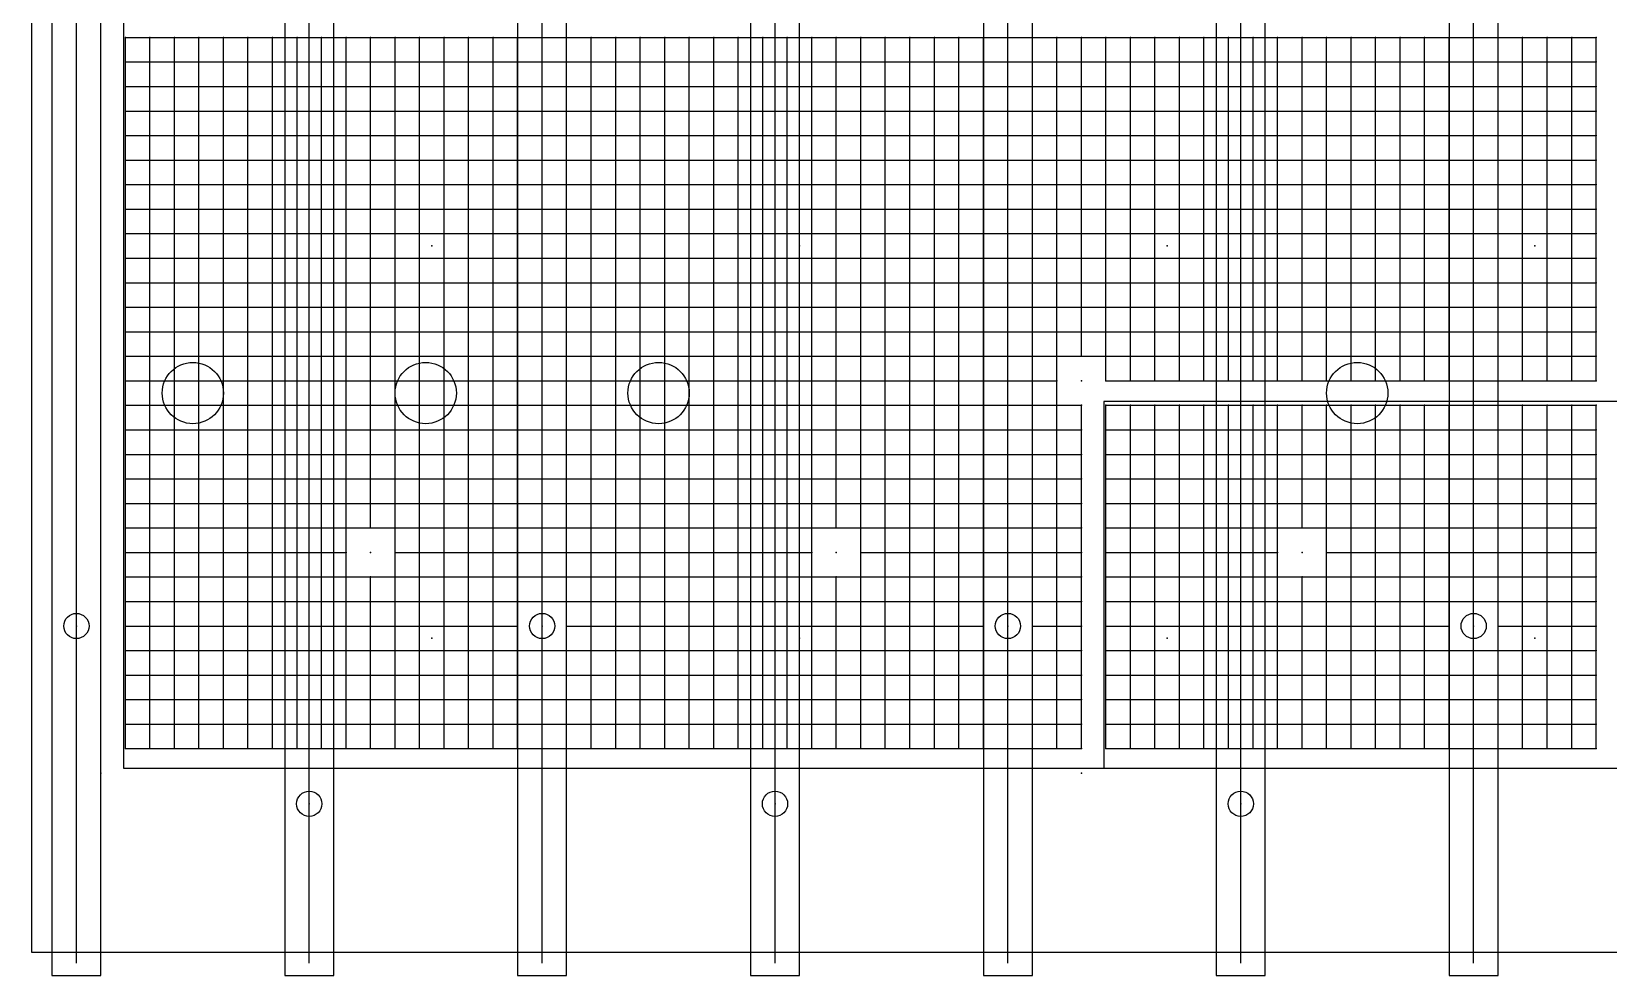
# Model space of a CAD drawing. Extents: x -1 to 2716, y -20 to 1530.
# Drawn here: x -1 to 1286, y -20 to 750 of the extents above; entities that cross this region are included whole.
import ezdxf

# ---------------------------------------------------------------- set-up
doc = ezdxf.new("R2010")
doc.units = 0
for name, color, linetype in [('annotations', 1, 'CONTINUOUS'), ('dowels', 1, 'CONTINUOUS'), ('grooves', 1, 'CONTINUOUS'), ('pegs', 1, 'CONTINUOUS'), ('slotkop', 1, 'CONTINUOUS'), ('supports', 1, 'CONTINUOUS'), ('vents', 1, 'CONTINUOUS')]:
    doc.layers.add(name, color=color, linetype=linetype)

msp = doc.modelspace()

# ---------------------------------------------------------------- linework, layer by layer
at = {"layer": 'annotations', "color": 1}
for p, q in [((35.6, -10), (35.6, 1530)), ((225.6, -10), (225.6, 1530)), ((415.6, -10), (415.6, 1530)), ((605.6, -10), (605.6, 1530)), ((795.6, -10), (795.6, 1530)), ((985.6, -10), (985.6, 1530)), ((1175.6, -10), (1175.6, 1530))]:
    msp.add_line(p, q, dxfattribs=at)
for points in [[(15.6, -20, 0), (55.6, -20, 0), (55.6, 1530, 0), (15.6, 1530, 0)], [(205.6, -20, 0), (245.6, -20, 0), (245.6, 1530, 0), (205.6, 1530, 0)], [(395.6, -20, 0), (435.6, -20, 0), (435.6, 1530, 0), (395.6, 1530, 0)], [(585.6, -20, 0), (625.6, -20, 0), (625.6, 1530, 0), (585.6, 1530, 0)], [(775.6, -20, 0), (815.6, -20, 0), (815.6, 1530, 0), (775.6, 1530, 0)], [(965.6, -20, 0), (1005.6, -20, 0), (1005.6, 1530, 0), (965.6, 1530, 0)], [(1155.6, -20, 0), (1195.6, -20, 0), (1195.6, 1530, 0), (1155.6, 1530, 0)], [(-1, -1, 0), (2561, -1, 0), (2561, 1511, 0), (-1, 1511, 0)]]:
    msp.add_polyline3d(points, close=True, dxfattribs=at)
at = {"layer": 'annotations', "color": 3}
for points in [[(74, 149, 0), (1296, 149, 0), (1296, 1371, 0), (74, 1371, 0)], [(74, 149, 0), (2516, 149, 0), (2516, 1371, 0), (74, 1371, 0)], [(74, 149, 0), (1296, 149, 0), (1296, 761, 0), (74, 761, 0)], [(874, 149, 0), (1296, 149, 0), (1296, 448, 0), (874, 448, 0)]]:
    msp.add_polyline3d(points, close=True, dxfattribs=at)
at = {"layer": 'annotations', "color": 5}
for centre in [(130.6, 455), (320.6, 455), (510.6, 455), (1080.6, 455)]:
    msp.add_circle(centre, 25, dxfattribs=at)
at = {"layer": 'dowels', "color": 6}
for p in [(325.6, 575), (625.6, 575), (925.6, 575), (1225.6, 575), (325.6, 255), (625.6, 255), (925.6, 255), (1225.6, 255)]:
    msp.add_point(p, dxfattribs=at)
at = {"layer": 'grooves', "color": 7}
for p, q in [((75.6, 165), (75.6, 745)), ((75.6, 745), (1275.6, 745)), ((95.6, 165), (95.6, 745)), ((115.6, 165), (115.6, 745)), ((135.6, 165), (135.6, 745)), ((155.6, 165), (155.6, 745)), ((175.6, 165), (175.6, 745)), ((195.6, 165), (195.6, 745)), ((215.6, 165), (215.6, 745)), ((235.6, 165), (235.6, 745)), ((255.6, 165), (255.6, 745)), ((275.6, 345), (275.6, 745)), ((295.6, 165), (295.6, 745)), ((315.6, 165), (315.6, 745)), ((335.6, 165), (335.6, 745)), ((355.6, 165), (355.6, 745)), ((375.6, 165), (375.6, 745)), ((395.6, 165), (395.6, 745)), ((415.6, 285), (415.6, 745)), ((435.6, 165), (435.6, 745)), ((455.6, 165), (455.6, 745)), ((475.6, 165), (475.6, 745)), ((495.6, 165), (495.6, 745)), ((515.6, 165), (515.6, 745)), ((535.6, 165), (535.6, 745)), ((555.6, 165), (555.6, 745)), ((575.6, 165), (575.6, 745)), ((595.6, 165), (595.6, 745)), ((615.6, 165), (615.6, 745)), ((635.6, 165), (635.6, 745)), ((655.6, 345), (655.6, 745)), ((675.6, 165), (675.6, 745)), ((695.6, 165), (695.6, 745)), ((715.6, 165), (715.6, 745)), ((735.6, 165), (735.6, 745)), ((755.6, 165), (755.6, 745)), ((775.6, 165), (775.6, 745)), ((795.6, 285), (795.6, 745)), ((815.6, 165), (815.6, 745)), ((835.6, 165), (835.6, 745)), ((855.6, 485), (855.6, 745)), ((875.6, 465), (875.6, 745)), ((895.6, 465), (895.6, 745)), ((915.6, 465), (915.6, 745)), ((935.6, 465), (935.6, 745)), ((955.6, 465), (955.6, 745)), ((975.6, 465), (975.6, 745)), ((995.6, 465), (995.6, 745)), ((1015.6, 465), (1015.6, 745)), ((1035.6, 465), (1035.6, 745)), ((1055.6, 465), (1055.6, 745)), ((1075.6, 465), (1075.6, 745)), ((1095.6, 465), (1095.6, 745)), ((1115.6, 465), (1115.6, 745)), ((1135.6, 465), (1135.6, 745)), ((1155.6, 465), (1155.6, 745)), ((1175.6, 465), (1175.6, 745)), ((1195.6, 465), (1195.6, 745)), ((1215.6, 465), (1215.6, 745)), ((1235.6, 465), (1235.6, 745)), ((1255.6, 465), (1255.6, 745)), ((1275.6, 465), (1275.6, 745)), ((75.6, 725), (1275.6, 725)), ((75.6, 705), (1275.6, 705)), ((75.6, 685), (1275.6, 685)), ((75.6, 665), (1275.6, 665)), ((75.6, 645), (1275.6, 645)), ((75.6, 625), (1275.6, 625)), ((75.6, 605), (1275.6, 605)), ((75.6, 585), (1275.6, 585)), ((75.6, 565), (1275.6, 565)), ((75.6, 545), (1275.6, 545)), ((75.6, 525), (1275.6, 525)), ((75.6, 505), (1275.6, 505)), ((75.6, 485), (1275.6, 485)), ((75.6, 465), (835.6, 465)), ((875.6, 465), (1275.6, 465)), ((75.6, 445), (855.6, 445)), ((855.6, 165), (855.6, 445)), ((875.6, 165), (875.6, 445)), ((875.6, 445), (1275.6, 445)), ((895.6, 165), (895.6, 445)), ((915.6, 165), (915.6, 445)), ((935.6, 165), (935.6, 445)), ((955.6, 165), (955.6, 445)), ((975.6, 165), (975.6, 445)), ((995.6, 165), (995.6, 445)), ((1015.6, 165), (1015.6, 445)), ((1035.6, 345), (1035.6, 445)), ((1055.6, 165), (1055.6, 445)), ((1075.6, 165), (1075.6, 445)), ((1095.6, 165), (1095.6, 445)), ((1115.6, 165), (1115.6, 445)), ((1135.6, 165), (1135.6, 445)), ((1155.6, 165), (1155.6, 445)), ((1175.6, 285), (1175.6, 445)), ((1195.6, 165), (1195.6, 445)), ((1215.6, 165), (1215.6, 445)), ((1235.6, 165), (1235.6, 445)), ((1255.6, 165), (1255.6, 445)), ((1275.6, 165), (1275.6, 445)), ((75.6, 425), (855.6, 425)), ((875.6, 425), (1275.6, 425)), ((75.6, 405), (855.6, 405)), ((875.6, 405), (1275.6, 405)), ((75.6, 385), (855.6, 385)), ((875.6, 385), (1275.6, 385)), ((75.6, 365), (855.6, 365)), ((875.6, 365), (1275.6, 365)), ((75.6, 345), (855.6, 345)), ((875.6, 345), (1275.6, 345)), ((75.6, 325), (255.6, 325)), ((295.6, 325), (635.6, 325)), ((675.6, 325), (855.6, 325)), ((875.6, 325), (1015.6, 325)), ((1055.6, 325), (1275.6, 325)), ((75.6, 305), (855.6, 305)), ((275.6, 165), (275.6, 305)), ((655.6, 165), (655.6, 305)), ((875.6, 305), (1275.6, 305)), ((1035.6, 165), (1035.6, 305)), ((75.6, 285), (855.6, 285)), ((875.6, 285), (1275.6, 285)), ((75.6, 265), (395.6, 265)), ((435.6, 265), (775.6, 265)), ((815.6, 265), (855.6, 265)), ((875.6, 265), (1155.6, 265)), ((1195.6, 265), (1275.6, 265)), ((75.6, 245), (855.6, 245)), ((415.6, 165), (415.6, 245)), ((795.6, 165), (795.6, 245)), ((875.6, 245), (1275.6, 245)), ((1175.6, 165), (1175.6, 245)), ((75.6, 225), (855.6, 225)), ((875.6, 225), (1275.6, 225)), ((75.6, 205), (855.6, 205)), ((875.6, 205), (1275.6, 205)), ((75.6, 185), (855.6, 185)), ((875.6, 185), (1275.6, 185)), ((75.6, 165), (855.6, 165)), ((875.6, 165), (1275.6, 165))]:
    msp.add_line(p, q, dxfattribs=at)
at = {"layer": 'pegs', "color": 2}
for p in [(75.6, 545), (855.6, 465), (275.6, 325), (655.6, 325), (1035.6, 325), (55.6, 145), (855.6, 145)]:
    msp.add_point(p, dxfattribs=at)
at = {"layer": 'slotkop', "color": 4}
for centre in [(35.6, 265), (415.6, 265), (795.6, 265), (1175.6, 265), (225.6, 120), (605.6, 120), (985.6, 120)]:
    msp.add_circle(centre, 10.3, dxfattribs=at)
at = {"layer": 'supports', "color": 4}
for p in [(35.6, 265), (415.6, 265), (795.6, 265), (1175.6, 265), (225.6, 120), (605.6, 120), (985.6, 120)]:
    msp.add_point(p, dxfattribs=at)
at = {"layer": 'vents', "color": 3}
for p in [(75.6, 745), (95.6, 745), (115.6, 745), (135.6, 745), (155.6, 745), (175.6, 745), (195.6, 745), (215.6, 745), (235.6, 745), (255.6, 745), (275.6, 745), (295.6, 745), (315.6, 745), (335.6, 745), (355.6, 745), (375.6, 745), (395.6, 745), (415.6, 745), (435.6, 745), (455.6, 745), (475.6, 745), (495.6, 745), (515.6, 745), (535.6, 745), (555.6, 745), (575.6, 745), (595.6, 745), (615.6, 745), (635.6, 745), (655.6, 745), (675.6, 745), (695.6, 745), (715.6, 745), (735.6, 745), (755.6, 745), (775.6, 745), (795.6, 745), (815.6, 745), (835.6, 745), (855.6, 745), (875.6, 745), (895.6, 745), (915.6, 745), (935.6, 745), (955.6, 745), (975.6, 745), (995.6, 745), (1015.6, 745), (1035.6, 745), (1055.6, 745), (1075.6, 745), (1095.6, 745), (1115.6, 745), (1135.6, 745), (1155.6, 745), (1175.6, 745), (1195.6, 745), (1215.6, 745), (1235.6, 745), (1255.6, 745), (1275.6, 745), (75.6, 725), (95.6, 725), (115.6, 725), (135.6, 725), (155.6, 725), (175.6, 725), (195.6, 725), (215.6, 725), (235.6, 725), (255.6, 725), (275.6, 725), (295.6, 725), (315.6, 725), (335.6, 725), (355.6, 725), (375.6, 725), (395.6, 725), (415.6, 725), (435.6, 725), (455.6, 725), (475.6, 725), (495.6, 725), (515.6, 725), (535.6, 725), (555.6, 725), (575.6, 725), (595.6, 725), (615.6, 725), (635.6, 725), (655.6, 725), (675.6, 725), (695.6, 725), (715.6, 725), (735.6, 725), (755.6, 725), (775.6, 725), (795.6, 725), (815.6, 725), (835.6, 725), (855.6, 725), (875.6, 725), (895.6, 725), (915.6, 725), (935.6, 725), (955.6, 725), (975.6, 725), (995.6, 725), (1015.6, 725), (1035.6, 725), (1055.6, 725), (1075.6, 725), (1095.6, 725), (1115.6, 725), (1135.6, 725), (1155.6, 725), (1175.6, 725), (1195.6, 725), (1215.6, 725), (1235.6, 725), (1255.6, 725), (1275.6, 725), (75.6, 705), (95.6, 705), (115.6, 705), (135.6, 705), (155.6, 705), (175.6, 705), (195.6, 705), (215.6, 705), (235.6, 705), (255.6, 705), (275.6, 705), (295.6, 705), (315.6, 705), (335.6, 705), (355.6, 705), (375.6, 705), (395.6, 705), (415.6, 705), (435.6, 705), (455.6, 705), (475.6, 705), (495.6, 705), (515.6, 705), (535.6, 705), (555.6, 705), (575.6, 705), (595.6, 705), (615.6, 705), (635.6, 705), (655.6, 705), (675.6, 705), (695.6, 705), (715.6, 705), (735.6, 705), (755.6, 705), (775.6, 705), (795.6, 705), (815.6, 705), (835.6, 705), (855.6, 705), (875.6, 705), (895.6, 705), (915.6, 705), (935.6, 705), (955.6, 705), (975.6, 705), (995.6, 705), (1015.6, 705), (1035.6, 705), (1055.6, 705), (1075.6, 705), (1095.6, 705), (1115.6, 705), (1135.6, 705), (1155.6, 705), (1175.6, 705), (1195.6, 705), (1215.6, 705), (1235.6, 705), (1255.6, 705), (1275.6, 705), (75.6, 685), (95.6, 685), (115.6, 685), (135.6, 685), (155.6, 685), (175.6, 685), (195.6, 685), (215.6, 685), (235.6, 685), (255.6, 685), (275.6, 685), (295.6, 685), (315.6, 685), (335.6, 685), (355.6, 685), (375.6, 685), (395.6, 685), (415.6, 685), (435.6, 685), (455.6, 685), (475.6, 685), (495.6, 685), (515.6, 685), (535.6, 685), (555.6, 685), (575.6, 685), (595.6, 685), (615.6, 685), (635.6, 685), (655.6, 685), (675.6, 685), (695.6, 685), (715.6, 685), (735.6, 685), (755.6, 685), (775.6, 685), (795.6, 685), (815.6, 685), (835.6, 685), (855.6, 685), (875.6, 685), (895.6, 685), (915.6, 685), (935.6, 685), (955.6, 685), (975.6, 685), (995.6, 685), (1015.6, 685), (1035.6, 685), (1055.6, 685), (1075.6, 685), (1095.6, 685), (1115.6, 685), (1135.6, 685), (1155.6, 685), (1175.6, 685), (1195.6, 685), (1215.6, 685), (1235.6, 685), (1255.6, 685), (1275.6, 685), (75.6, 665), (95.6, 665), (115.6, 665), (135.6, 665), (155.6, 665), (175.6, 665), (195.6, 665), (215.6, 665), (235.6, 665), (255.6, 665), (275.6, 665), (295.6, 665), (315.6, 665), (335.6, 665), (355.6, 665), (375.6, 665), (395.6, 665), (415.6, 665), (435.6, 665), (455.6, 665), (475.6, 665), (495.6, 665), (515.6, 665), (535.6, 665), (555.6, 665), (575.6, 665), (595.6, 665), (615.6, 665), (635.6, 665), (655.6, 665), (675.6, 665), (695.6, 665), (715.6, 665), (735.6, 665), (755.6, 665), (775.6, 665), (795.6, 665), (815.6, 665), (835.6, 665), (855.6, 665), (875.6, 665), (895.6, 665), (915.6, 665), (935.6, 665), (955.6, 665), (975.6, 665), (995.6, 665), (1015.6, 665), (1035.6, 665), (1055.6, 665), (1075.6, 665), (1095.6, 665), (1115.6, 665), (1135.6, 665), (1155.6, 665), (1175.6, 665), (1195.6, 665), (1215.6, 665), (1235.6, 665), (1255.6, 665), (1275.6, 665), (75.6, 645), (95.6, 645), (115.6, 645), (135.6, 645), (155.6, 645), (175.6, 645), (195.6, 645), (215.6, 645), (235.6, 645), (255.6, 645), (275.6, 645), (295.6, 645), (315.6, 645), (335.6, 645), (355.6, 645), (375.6, 645), (395.6, 645), (415.6, 645), (435.6, 645), (455.6, 645), (475.6, 645), (495.6, 645), (515.6, 645), (535.6, 645), (555.6, 645), (575.6, 645), (595.6, 645), (615.6, 645), (635.6, 645), (655.6, 645), (675.6, 645), (695.6, 645), (715.6, 645), (735.6, 645), (755.6, 645), (775.6, 645), (795.6, 645), (815.6, 645), (835.6, 645), (855.6, 645), (875.6, 645), (895.6, 645), (915.6, 645), (935.6, 645), (955.6, 645), (975.6, 645), (995.6, 645), (1015.6, 645), (1035.6, 645), (1055.6, 645), (1075.6, 645), (1095.6, 645), (1115.6, 645), (1135.6, 645), (1155.6, 645), (1175.6, 645), (1195.6, 645), (1215.6, 645), (1235.6, 645), (1255.6, 645), (1275.6, 645), (75.6, 625), (95.6, 625), (115.6, 625), (135.6, 625), (155.6, 625), (175.6, 625), (195.6, 625), (215.6, 625), (235.6, 625), (255.6, 625), (275.6, 625), (295.6, 625), (315.6, 625), (335.6, 625), (355.6, 625), (375.6, 625), (395.6, 625), (415.6, 625), (435.6, 625), (455.6, 625), (475.6, 625), (495.6, 625), (515.6, 625), (535.6, 625), (555.6, 625), (575.6, 625), (595.6, 625), (615.6, 625), (635.6, 625), (655.6, 625), (675.6, 625), (695.6, 625), (715.6, 625), (735.6, 625), (755.6, 625), (775.6, 625), (795.6, 625), (815.6, 625), (835.6, 625), (855.6, 625), (875.6, 625), (895.6, 625), (915.6, 625), (935.6, 625), (955.6, 625), (975.6, 625), (995.6, 625), (1015.6, 625), (1035.6, 625), (1055.6, 625), (1075.6, 625), (1095.6, 625), (1115.6, 625), (1135.6, 625), (1155.6, 625), (1175.6, 625), (1195.6, 625), (1215.6, 625), (1235.6, 625), (1255.6, 625), (1275.6, 625), (75.6, 605), (95.6, 605), (115.6, 605), (135.6, 605), (155.6, 605), (175.6, 605), (195.6, 605), (215.6, 605), (235.6, 605), (255.6, 605), (275.6, 605), (295.6, 605), (315.6, 605), (335.6, 605), (355.6, 605), (375.6, 605), (395.6, 605), (415.6, 605), (435.6, 605), (455.6, 605), (475.6, 605), (495.6, 605), (515.6, 605), (535.6, 605), (555.6, 605), (575.6, 605), (595.6, 605), (615.6, 605), (635.6, 605), (655.6, 605), (675.6, 605), (695.6, 605), (715.6, 605), (735.6, 605), (755.6, 605), (775.6, 605), (795.6, 605), (815.6, 605), (835.6, 605), (855.6, 605), (875.6, 605), (895.6, 605), (915.6, 605), (935.6, 605), (955.6, 605), (975.6, 605), (995.6, 605), (1015.6, 605), (1035.6, 605), (1055.6, 605), (1075.6, 605), (1095.6, 605), (1115.6, 605), (1135.6, 605), (1155.6, 605), (1175.6, 605), (1195.6, 605), (1215.6, 605), (1235.6, 605), (1255.6, 605), (1275.6, 605), (75.6, 585), (95.6, 585), (115.6, 585), (135.6, 585), (155.6, 585), (175.6, 585), (195.6, 585), (215.6, 585), (235.6, 585), (255.6, 585), (275.6, 585), (295.6, 585), (315.6, 585), (335.6, 585), (355.6, 585), (375.6, 585), (395.6, 585), (415.6, 585), (435.6, 585), (455.6, 585), (475.6, 585), (495.6, 585), (515.6, 585), (535.6, 585), (555.6, 585), (575.6, 585), (595.6, 585), (615.6, 585), (635.6, 585), (655.6, 585), (675.6, 585), (695.6, 585), (715.6, 585), (735.6, 585), (755.6, 585), (775.6, 585), (795.6, 585), (815.6, 585), (835.6, 585), (855.6, 585), (875.6, 585), (895.6, 585), (915.6, 585), (935.6, 585), (955.6, 585), (975.6, 585), (995.6, 585), (1015.6, 585), (1035.6, 585), (1055.6, 585), (1075.6, 585), (1095.6, 585), (1115.6, 585), (1135.6, 585), (1155.6, 585), (1175.6, 585), (1195.6, 585), (1215.6, 585), (1235.6, 585), (1255.6, 585), (1275.6, 585), (75.6, 565), (95.6, 565), (115.6, 565), (135.6, 565), (155.6, 565), (175.6, 565), (195.6, 565), (215.6, 565), (235.6, 565), (255.6, 565), (275.6, 565), (295.6, 565), (315.6, 565), (335.6, 565), (355.6, 565), (375.6, 565), (395.6, 565), (415.6, 565), (435.6, 565), (455.6, 565), (475.6, 565), (495.6, 565), (515.6, 565), (535.6, 565), (555.6, 565), (575.6, 565), (595.6, 565), (615.6, 565), (635.6, 565), (655.6, 565), (675.6, 565), (695.6, 565), (715.6, 565), (735.6, 565), (755.6, 565), (775.6, 565), (795.6, 565), (815.6, 565), (835.6, 565), (855.6, 565), (875.6, 565), (895.6, 565), (915.6, 565), (935.6, 565), (955.6, 565), (975.6, 565), (995.6, 565), (1015.6, 565), (1035.6, 565), (1055.6, 565), (1075.6, 565), (1095.6, 565), (1115.6, 565), (1135.6, 565), (1155.6, 565), (1175.6, 565), (1195.6, 565), (1215.6, 565), (1235.6, 565), (1255.6, 565), (1275.6, 565), (95.6, 545), (115.6, 545), (135.6, 545), (155.6, 545), (175.6, 545), (195.6, 545), (215.6, 545), (235.6, 545), (255.6, 545), (275.6, 545), (295.6, 545), (315.6, 545), (335.6, 545), (355.6, 545), (375.6, 545), (395.6, 545), (415.6, 545), (435.6, 545), (455.6, 545), (475.6, 545), (495.6, 545), (515.6, 545), (535.6, 545), (555.6, 545), (575.6, 545), (595.6, 545), (615.6, 545), (635.6, 545), (655.6, 545), (675.6, 545), (695.6, 545), (715.6, 545), (735.6, 545), (755.6, 545), (775.6, 545), (795.6, 545), (815.6, 545), (835.6, 545), (855.6, 545), (875.6, 545), (895.6, 545), (915.6, 545), (935.6, 545), (955.6, 545), (975.6, 545), (995.6, 545), (1015.6, 545), (1035.6, 545), (1055.6, 545), (1075.6, 545), (1095.6, 545), (1115.6, 545), (1135.6, 545), (1155.6, 545), (1175.6, 545), (1195.6, 545), (1215.6, 545), (1235.6, 545), (1255.6, 545), (1275.6, 545), (75.6, 525), (95.6, 525), (115.6, 525), (135.6, 525), (155.6, 525), (175.6, 525), (195.6, 525), (215.6, 525), (235.6, 525), (255.6, 525), (275.6, 525), (295.6, 525), (315.6, 525), (335.6, 525), (355.6, 525), (375.6, 525), (395.6, 525), (415.6, 525), (435.6, 525), (455.6, 525), (475.6, 525), (495.6, 525), (515.6, 525), (535.6, 525), (555.6, 525), (575.6, 525), (595.6, 525), (615.6, 525), (635.6, 525), (655.6, 525), (675.6, 525), (695.6, 525), (715.6, 525), (735.6, 525), (755.6, 525), (775.6, 525), (795.6, 525), (815.6, 525), (835.6, 525), (855.6, 525), (875.6, 525), (895.6, 525), (915.6, 525), (935.6, 525), (955.6, 525), (975.6, 525), (995.6, 525), (1015.6, 525), (1035.6, 525), (1055.6, 525), (1075.6, 525), (1095.6, 525), (1115.6, 525), (1135.6, 525), (1155.6, 525), (1175.6, 525), (1195.6, 525), (1215.6, 525), (1235.6, 525), (1255.6, 525), (1275.6, 525), (75.6, 505), (95.6, 505), (115.6, 505), (135.6, 505), (155.6, 505), (175.6, 505), (195.6, 505), (215.6, 505), (235.6, 505), (255.6, 505), (275.6, 505), (295.6, 505), (315.6, 505), (335.6, 505), (355.6, 505), (375.6, 505), (395.6, 505), (415.6, 505), (435.6, 505), (455.6, 505), (475.6, 505), (495.6, 505), (515.6, 505), (535.6, 505), (555.6, 505), (575.6, 505), (595.6, 505), (615.6, 505), (635.6, 505), (655.6, 505), (675.6, 505), (695.6, 505), (715.6, 505), (735.6, 505), (755.6, 505), (775.6, 505), (795.6, 505), (815.6, 505), (835.6, 505), (855.6, 505), (875.6, 505), (895.6, 505), (915.6, 505), (935.6, 505), (955.6, 505), (975.6, 505), (995.6, 505), (1015.6, 505), (1035.6, 505), (1055.6, 505), (1075.6, 505), (1095.6, 505), (1115.6, 505), (1135.6, 505), (1155.6, 505), (1175.6, 505), (1195.6, 505), (1215.6, 505), (1235.6, 505), (1255.6, 505), (1275.6, 505), (75.6, 485), (95.6, 485), (115.6, 485), (135.6, 485), (155.6, 485), (175.6, 485), (195.6, 485), (215.6, 485), (235.6, 485), (255.6, 485), (275.6, 485), (295.6, 485), (315.6, 485), (335.6, 485), (355.6, 485), (375.6, 485), (395.6, 485), (415.6, 485), (435.6, 485), (455.6, 485), (475.6, 485), (495.6, 485), (515.6, 485), (535.6, 485), (555.6, 485), (575.6, 485), (595.6, 485), (615.6, 485), (635.6, 485), (655.6, 485), (675.6, 485), (695.6, 485), (715.6, 485), (735.6, 485), (755.6, 485), (775.6, 485), (795.6, 485), (815.6, 485), (835.6, 485), (855.6, 485), (875.6, 485), (895.6, 485), (915.6, 485), (935.6, 485), (955.6, 485), (975.6, 485), (995.6, 485), (1015.6, 485), (1035.6, 485), (1055.6, 485), (1075.6, 485), (1095.6, 485), (1115.6, 485), (1135.6, 485), (1155.6, 485), (1175.6, 485), (1195.6, 485), (1215.6, 485), (1235.6, 485), (1255.6, 485), (1275.6, 485), (75.6, 465), (95.6, 465), (115.6, 465), (135.6, 465), (155.6, 465), (175.6, 465), (195.6, 465), (215.6, 465), (235.6, 465), (255.6, 465), (275.6, 465), (295.6, 465), (315.6, 465), (335.6, 465), (355.6, 465), (375.6, 465), (395.6, 465), (415.6, 465), (435.6, 465), (455.6, 465), (475.6, 465), (495.6, 465), (515.6, 465), (535.6, 465), (555.6, 465), (575.6, 465), (595.6, 465), (615.6, 465), (635.6, 465), (655.6, 465), (675.6, 465), (695.6, 465), (715.6, 465), (735.6, 465), (755.6, 465), (775.6, 465), (795.6, 465), (815.6, 465), (835.6, 465), (875.6, 465), (895.6, 465), (915.6, 465), (935.6, 465), (955.6, 465), (975.6, 465), (995.6, 465), (1015.6, 465), (1035.6, 465), (1055.6, 465), (1075.6, 465), (1095.6, 465), (1115.6, 465), (1135.6, 465), (1155.6, 465), (1175.6, 465), (1195.6, 465), (1215.6, 465), (1235.6, 465), (1255.6, 465), (1275.6, 465), (75.6, 445), (95.6, 445), (115.6, 445), (135.6, 445), (155.6, 445), (175.6, 445), (195.6, 445), (215.6, 445), (235.6, 445), (255.6, 445), (275.6, 445), (295.6, 445), (315.6, 445), (335.6, 445), (355.6, 445), (375.6, 445), (395.6, 445), (415.6, 445), (435.6, 445), (455.6, 445), (475.6, 445), (495.6, 445), (515.6, 445), (535.6, 445), (555.6, 445), (575.6, 445), (595.6, 445), (615.6, 445), (635.6, 445), (655.6, 445), (675.6, 445), (695.6, 445), (715.6, 445), (735.6, 445), (755.6, 445), (775.6, 445), (795.6, 445), (815.6, 445), (835.6, 445), (855.6, 445), (875.6, 445), (895.6, 445), (915.6, 445), (935.6, 445), (955.6, 445), (975.6, 445), (995.6, 445), (1015.6, 445), (1035.6, 445), (1055.6, 445), (1075.6, 445), (1095.6, 445), (1115.6, 445), (1135.6, 445), (1155.6, 445), (1175.6, 445), (1195.6, 445), (1215.6, 445), (1235.6, 445), (1255.6, 445), (1275.6, 445), (75.6, 425), (95.6, 425), (115.6, 425), (135.6, 425), (155.6, 425), (175.6, 425), (195.6, 425), (215.6, 425), (235.6, 425), (255.6, 425), (275.6, 425), (295.6, 425), (315.6, 425), (335.6, 425), (355.6, 425), (375.6, 425), (395.6, 425), (415.6, 425), (435.6, 425), (455.6, 425), (475.6, 425), (495.6, 425), (515.6, 425), (535.6, 425), (555.6, 425), (575.6, 425), (595.6, 425), (615.6, 425), (635.6, 425), (655.6, 425), (675.6, 425), (695.6, 425), (715.6, 425), (735.6, 425), (755.6, 425), (775.6, 425), (795.6, 425), (815.6, 425), (835.6, 425), (855.6, 425), (875.6, 425), (895.6, 425), (915.6, 425), (935.6, 425), (955.6, 425), (975.6, 425), (995.6, 425), (1015.6, 425), (1035.6, 425), (1055.6, 425), (1075.6, 425), (1095.6, 425), (1115.6, 425), (1135.6, 425), (1155.6, 425), (1175.6, 425), (1195.6, 425), (1215.6, 425), (1235.6, 425), (1255.6, 425), (1275.6, 425), (75.6, 405), (95.6, 405), (115.6, 405), (135.6, 405), (155.6, 405), (175.6, 405), (195.6, 405), (215.6, 405), (235.6, 405), (255.6, 405), (275.6, 405), (295.6, 405), (315.6, 405), (335.6, 405), (355.6, 405), (375.6, 405), (395.6, 405), (415.6, 405), (435.6, 405), (455.6, 405), (475.6, 405), (495.6, 405), (515.6, 405), (535.6, 405), (555.6, 405), (575.6, 405), (595.6, 405), (615.6, 405), (635.6, 405), (655.6, 405), (675.6, 405), (695.6, 405), (715.6, 405), (735.6, 405), (755.6, 405), (775.6, 405), (795.6, 405), (815.6, 405), (835.6, 405), (855.6, 405), (875.6, 405), (895.6, 405), (915.6, 405), (935.6, 405), (955.6, 405), (975.6, 405), (995.6, 405), (1015.6, 405), (1035.6, 405), (1055.6, 405), (1075.6, 405), (1095.6, 405), (1115.6, 405), (1135.6, 405), (1155.6, 405), (1175.6, 405), (1195.6, 405), (1215.6, 405), (1235.6, 405), (1255.6, 405), (1275.6, 405), (75.6, 385), (95.6, 385), (115.6, 385), (135.6, 385), (155.6, 385), (175.6, 385), (195.6, 385), (215.6, 385), (235.6, 385), (255.6, 385), (275.6, 385), (295.6, 385), (315.6, 385), (335.6, 385), (355.6, 385), (375.6, 385), (395.6, 385), (415.6, 385), (435.6, 385), (455.6, 385), (475.6, 385), (495.6, 385), (515.6, 385), (535.6, 385), (555.6, 385), (575.6, 385), (595.6, 385), (615.6, 385), (635.6, 385), (655.6, 385), (675.6, 385), (695.6, 385), (715.6, 385), (735.6, 385), (755.6, 385), (775.6, 385), (795.6, 385), (815.6, 385), (835.6, 385), (855.6, 385), (875.6, 385), (895.6, 385), (915.6, 385), (935.6, 385), (955.6, 385), (975.6, 385), (995.6, 385), (1015.6, 385), (1035.6, 385), (1055.6, 385), (1075.6, 385), (1095.6, 385), (1115.6, 385), (1135.6, 385), (1155.6, 385), (1175.6, 385), (1195.6, 385), (1215.6, 385), (1235.6, 385), (1255.6, 385), (1275.6, 385), (75.6, 365), (95.6, 365), (115.6, 365), (135.6, 365), (155.6, 365), (175.6, 365), (195.6, 365), (215.6, 365), (235.6, 365), (255.6, 365), (275.6, 365), (295.6, 365), (315.6, 365), (335.6, 365), (355.6, 365), (375.6, 365), (395.6, 365), (415.6, 365), (435.6, 365), (455.6, 365), (475.6, 365), (495.6, 365), (515.6, 365), (535.6, 365), (555.6, 365), (575.6, 365), (595.6, 365), (615.6, 365), (635.6, 365), (655.6, 365), (675.6, 365), (695.6, 365), (715.6, 365), (735.6, 365), (755.6, 365), (775.6, 365), (795.6, 365), (815.6, 365), (835.6, 365), (855.6, 365), (875.6, 365), (895.6, 365), (915.6, 365), (935.6, 365), (955.6, 365), (975.6, 365), (995.6, 365), (1015.6, 365), (1035.6, 365), (1055.6, 365), (1075.6, 365), (1095.6, 365), (1115.6, 365), (1135.6, 365), (1155.6, 365), (1175.6, 365), (1195.6, 365), (1215.6, 365), (1235.6, 365), (1255.6, 365), (1275.6, 365), (75.6, 345), (95.6, 345), (115.6, 345), (135.6, 345), (155.6, 345), (175.6, 345), (195.6, 345), (215.6, 345), (235.6, 345), (255.6, 345), (275.6, 345), (295.6, 345), (315.6, 345), (335.6, 345), (355.6, 345), (375.6, 345), (395.6, 345), (415.6, 345), (435.6, 345), (455.6, 345), (475.6, 345), (495.6, 345), (515.6, 345), (535.6, 345), (555.6, 345), (575.6, 345), (595.6, 345), (615.6, 345), (635.6, 345), (655.6, 345), (675.6, 345), (695.6, 345), (715.6, 345), (735.6, 345), (755.6, 345), (775.6, 345), (795.6, 345), (815.6, 345), (835.6, 345), (855.6, 345), (875.6, 345), (895.6, 345), (915.6, 345), (935.6, 345), (955.6, 345), (975.6, 345), (995.6, 345), (1015.6, 345), (1035.6, 345), (1055.6, 345), (1075.6, 345), (1095.6, 345), (1115.6, 345), (1135.6, 345), (1155.6, 345), (1175.6, 345), (1195.6, 345), (1215.6, 345), (1235.6, 345), (1255.6, 345), (1275.6, 345), (75.6, 325), (95.6, 325), (115.6, 325), (135.6, 325), (155.6, 325), (175.6, 325), (195.6, 325), (215.6, 325), (235.6, 325), (255.6, 325), (295.6, 325), (315.6, 325), (335.6, 325), (355.6, 325), (375.6, 325), (395.6, 325), (415.6, 325), (435.6, 325), (455.6, 325), (475.6, 325), (495.6, 325), (515.6, 325), (535.6, 325), (555.6, 325), (575.6, 325), (595.6, 325), (615.6, 325), (635.6, 325), (675.6, 325), (695.6, 325), (715.6, 325), (735.6, 325), (755.6, 325), (775.6, 325), (795.6, 325), (815.6, 325), (835.6, 325), (855.6, 325), (875.6, 325), (895.6, 325), (915.6, 325), (935.6, 325), (955.6, 325), (975.6, 325), (995.6, 325), (1015.6, 325), (1055.6, 325), (1075.6, 325), (1095.6, 325), (1115.6, 325), (1135.6, 325), (1155.6, 325), (1175.6, 325), (1195.6, 325), (1215.6, 325), (1235.6, 325), (1255.6, 325), (1275.6, 325), (75.6, 305), (95.6, 305), (115.6, 305), (135.6, 305), (155.6, 305), (175.6, 305), (195.6, 305), (215.6, 305), (235.6, 305), (255.6, 305), (275.6, 305), (295.6, 305), (315.6, 305), (335.6, 305), (355.6, 305), (375.6, 305), (395.6, 305), (415.6, 305), (435.6, 305), (455.6, 305), (475.6, 305), (495.6, 305), (515.6, 305), (535.6, 305), (555.6, 305), (575.6, 305), (595.6, 305), (615.6, 305), (635.6, 305), (655.6, 305), (675.6, 305), (695.6, 305), (715.6, 305), (735.6, 305), (755.6, 305), (775.6, 305), (795.6, 305), (815.6, 305), (835.6, 305), (855.6, 305), (875.6, 305), (895.6, 305), (915.6, 305), (935.6, 305), (955.6, 305), (975.6, 305), (995.6, 305), (1015.6, 305), (1035.6, 305), (1055.6, 305), (1075.6, 305), (1095.6, 305), (1115.6, 305), (1135.6, 305), (1155.6, 305), (1175.6, 305), (1195.6, 305), (1215.6, 305), (1235.6, 305), (1255.6, 305), (1275.6, 305), (75.6, 285), (95.6, 285), (115.6, 285), (135.6, 285), (155.6, 285), (175.6, 285), (195.6, 285), (215.6, 285), (235.6, 285), (255.6, 285), (275.6, 285), (295.6, 285), (315.6, 285), (335.6, 285), (355.6, 285), (375.6, 285), (395.6, 285), (415.6, 285), (435.6, 285), (455.6, 285), (475.6, 285), (495.6, 285), (515.6, 285), (535.6, 285), (555.6, 285), (575.6, 285), (595.6, 285), (615.6, 285), (635.6, 285), (655.6, 285), (675.6, 285), (695.6, 285), (715.6, 285), (735.6, 285), (755.6, 285), (775.6, 285), (795.6, 285), (815.6, 285), (835.6, 285), (855.6, 285), (875.6, 285), (895.6, 285), (915.6, 285), (935.6, 285), (955.6, 285), (975.6, 285), (995.6, 285), (1015.6, 285), (1035.6, 285), (1055.6, 285), (1075.6, 285), (1095.6, 285), (1115.6, 285), (1135.6, 285), (1155.6, 285), (1175.6, 285), (1195.6, 285), (1215.6, 285), (1235.6, 285), (1255.6, 285), (1275.6, 285), (75.6, 265), (95.6, 265), (115.6, 265), (135.6, 265), (155.6, 265), (175.6, 265), (195.6, 265), (215.6, 265), (235.6, 265), (255.6, 265), (275.6, 265), (295.6, 265), (315.6, 265), (335.6, 265), (355.6, 265), (375.6, 265), (395.6, 265), (435.6, 265), (455.6, 265), (475.6, 265), (495.6, 265), (515.6, 265), (535.6, 265), (555.6, 265), (575.6, 265), (595.6, 265), (615.6, 265), (635.6, 265), (655.6, 265), (675.6, 265), (695.6, 265), (715.6, 265), (735.6, 265), (755.6, 265), (775.6, 265), (815.6, 265), (835.6, 265), (855.6, 265), (875.6, 265), (895.6, 265), (915.6, 265), (935.6, 265), (955.6, 265), (975.6, 265), (995.6, 265), (1015.6, 265), (1035.6, 265), (1055.6, 265), (1075.6, 265), (1095.6, 265), (1115.6, 265), (1135.6, 265), (1155.6, 265), (1195.6, 265), (1215.6, 265), (1235.6, 265), (1255.6, 265), (1275.6, 265), (75.6, 245), (95.6, 245), (115.6, 245), (135.6, 245), (155.6, 245), (175.6, 245), (195.6, 245), (215.6, 245), (235.6, 245), (255.6, 245), (275.6, 245), (295.6, 245), (315.6, 245), (335.6, 245), (355.6, 245), (375.6, 245), (395.6, 245), (415.6, 245), (435.6, 245), (455.6, 245), (475.6, 245), (495.6, 245), (515.6, 245), (535.6, 245), (555.6, 245), (575.6, 245), (595.6, 245), (615.6, 245), (635.6, 245), (655.6, 245), (675.6, 245), (695.6, 245), (715.6, 245), (735.6, 245), (755.6, 245), (775.6, 245), (795.6, 245), (815.6, 245), (835.6, 245), (855.6, 245), (875.6, 245), (895.6, 245), (915.6, 245), (935.6, 245), (955.6, 245), (975.6, 245), (995.6, 245), (1015.6, 245), (1035.6, 245), (1055.6, 245), (1075.6, 245), (1095.6, 245), (1115.6, 245), (1135.6, 245), (1155.6, 245), (1175.6, 245), (1195.6, 245), (1215.6, 245), (1235.6, 245), (1255.6, 245), (1275.6, 245), (75.6, 225), (95.6, 225), (115.6, 225), (135.6, 225), (155.6, 225), (175.6, 225), (195.6, 225), (215.6, 225), (235.6, 225), (255.6, 225), (275.6, 225), (295.6, 225), (315.6, 225), (335.6, 225), (355.6, 225), (375.6, 225), (395.6, 225), (415.6, 225), (435.6, 225), (455.6, 225), (475.6, 225), (495.6, 225), (515.6, 225), (535.6, 225), (555.6, 225), (575.6, 225), (595.6, 225), (615.6, 225), (635.6, 225), (655.6, 225), (675.6, 225), (695.6, 225), (715.6, 225), (735.6, 225), (755.6, 225), (775.6, 225), (795.6, 225), (815.6, 225), (835.6, 225), (855.6, 225), (875.6, 225), (895.6, 225), (915.6, 225), (935.6, 225), (955.6, 225), (975.6, 225), (995.6, 225), (1015.6, 225), (1035.6, 225), (1055.6, 225), (1075.6, 225), (1095.6, 225), (1115.6, 225), (1135.6, 225), (1155.6, 225), (1175.6, 225), (1195.6, 225), (1215.6, 225), (1235.6, 225), (1255.6, 225), (1275.6, 225), (75.6, 205), (95.6, 205), (115.6, 205), (135.6, 205), (155.6, 205), (175.6, 205), (195.6, 205), (215.6, 205), (235.6, 205), (255.6, 205), (275.6, 205), (295.6, 205), (315.6, 205), (335.6, 205), (355.6, 205), (375.6, 205), (395.6, 205), (415.6, 205), (435.6, 205), (455.6, 205), (475.6, 205), (495.6, 205), (515.6, 205), (535.6, 205), (555.6, 205), (575.6, 205), (595.6, 205), (615.6, 205), (635.6, 205), (655.6, 205), (675.6, 205), (695.6, 205), (715.6, 205), (735.6, 205), (755.6, 205), (775.6, 205), (795.6, 205), (815.6, 205), (835.6, 205), (855.6, 205), (875.6, 205), (895.6, 205), (915.6, 205), (935.6, 205), (955.6, 205), (975.6, 205), (995.6, 205), (1015.6, 205), (1035.6, 205), (1055.6, 205), (1075.6, 205), (1095.6, 205), (1115.6, 205), (1135.6, 205), (1155.6, 205), (1175.6, 205), (1195.6, 205), (1215.6, 205), (1235.6, 205), (1255.6, 205), (1275.6, 205), (75.6, 185), (95.6, 185), (115.6, 185), (135.6, 185), (155.6, 185), (175.6, 185), (195.6, 185), (215.6, 185), (235.6, 185), (255.6, 185), (275.6, 185), (295.6, 185), (315.6, 185), (335.6, 185), (355.6, 185), (375.6, 185), (395.6, 185), (415.6, 185), (435.6, 185), (455.6, 185), (475.6, 185), (495.6, 185), (515.6, 185), (535.6, 185), (555.6, 185), (575.6, 185), (595.6, 185), (615.6, 185), (635.6, 185), (655.6, 185), (675.6, 185), (695.6, 185), (715.6, 185), (735.6, 185), (755.6, 185), (775.6, 185), (795.6, 185), (815.6, 185), (835.6, 185), (855.6, 185), (875.6, 185), (895.6, 185), (915.6, 185), (935.6, 185), (955.6, 185), (975.6, 185), (995.6, 185), (1015.6, 185), (1035.6, 185), (1055.6, 185), (1075.6, 185), (1095.6, 185), (1115.6, 185), (1135.6, 185), (1155.6, 185), (1175.6, 185), (1195.6, 185), (1215.6, 185), (1235.6, 185), (1255.6, 185), (1275.6, 185), (75.6, 165), (95.6, 165), (115.6, 165), (135.6, 165), (155.6, 165), (175.6, 165), (195.6, 165), (215.6, 165), (235.6, 165), (255.6, 165), (275.6, 165), (295.6, 165), (315.6, 165), (335.6, 165), (355.6, 165), (375.6, 165), (395.6, 165), (415.6, 165), (435.6, 165), (455.6, 165), (475.6, 165), (495.6, 165), (515.6, 165), (535.6, 165), (555.6, 165), (575.6, 165), (595.6, 165), (615.6, 165), (635.6, 165), (655.6, 165), (675.6, 165), (695.6, 165), (715.6, 165), (735.6, 165), (755.6, 165), (775.6, 165), (795.6, 165), (815.6, 165), (835.6, 165), (855.6, 165), (875.6, 165), (895.6, 165), (915.6, 165), (935.6, 165), (955.6, 165), (975.6, 165), (995.6, 165), (1015.6, 165), (1035.6, 165), (1055.6, 165), (1075.6, 165), (1095.6, 165), (1115.6, 165), (1135.6, 165), (1155.6, 165), (1175.6, 165), (1195.6, 165), (1215.6, 165), (1235.6, 165), (1255.6, 165), (1275.6, 165)]:
    msp.add_point(p, dxfattribs=at)

doc.saveas('drawing.dxf')
